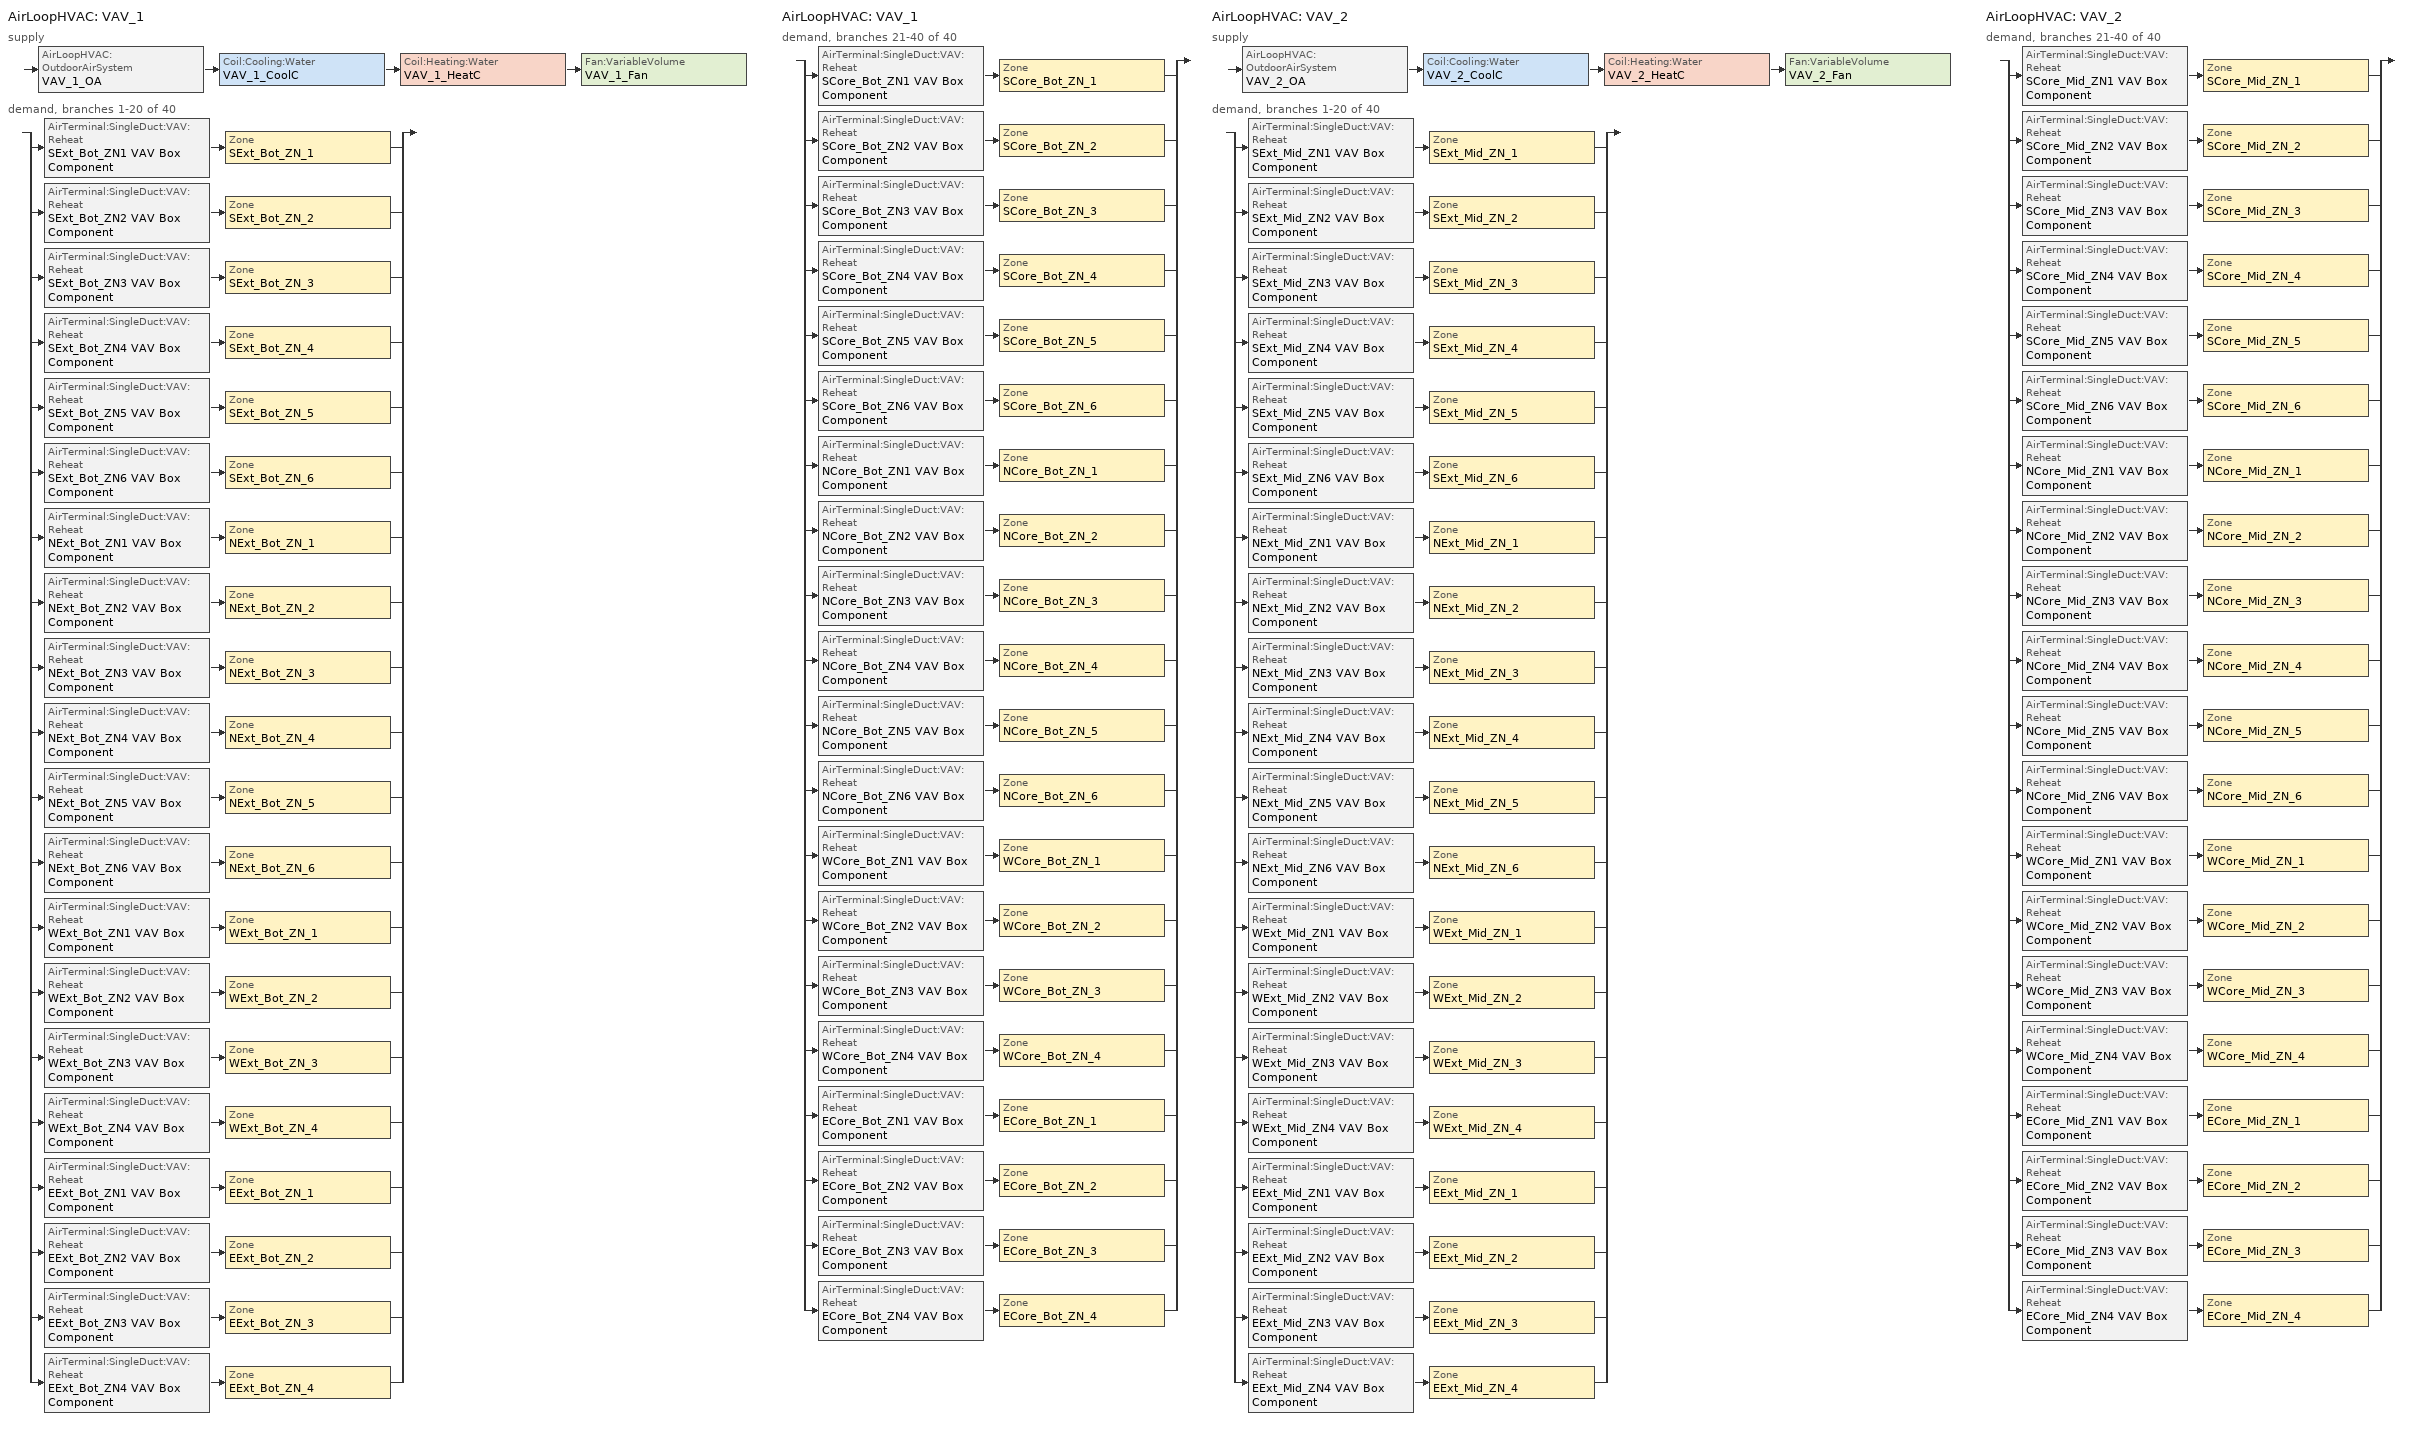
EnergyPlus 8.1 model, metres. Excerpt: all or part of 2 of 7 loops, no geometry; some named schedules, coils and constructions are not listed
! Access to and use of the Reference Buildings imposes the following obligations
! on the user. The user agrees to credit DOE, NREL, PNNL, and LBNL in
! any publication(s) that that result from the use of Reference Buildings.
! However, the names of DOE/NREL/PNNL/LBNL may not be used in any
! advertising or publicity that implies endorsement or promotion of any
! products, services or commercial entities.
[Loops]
AirLoopHVAC 'VAV_1'
 supply: AirLoopHVAC:OutdoorAirSystem 'VAV_1_OA' > Coil:Cooling:Water 'VAV_1_CoolC' > Coil:Heating:Water 'VAV_1_HeatC' > Fan:VariableVolume 'VAV_1_Fan'
 demand, branches 1-20 of 40: split
  | AirTerminal:SingleDuct:VAV:Reheat 'SExt_Bot_ZN1 VAV Box Component' > Zone 'SExt_Bot_ZN_1'
  | AirTerminal:SingleDuct:VAV:Reheat 'SExt_Bot_ZN2 VAV Box Component' > Zone 'SExt_Bot_ZN_2'
  | AirTerminal:SingleDuct:VAV:Reheat 'SExt_Bot_ZN3 VAV Box Component' > Zone 'SExt_Bot_ZN_3'
  | AirTerminal:SingleDuct:VAV:Reheat 'SExt_Bot_ZN4 VAV Box Component' > Zone 'SExt_Bot_ZN_4'
  | AirTerminal:SingleDuct:VAV:Reheat 'SExt_Bot_ZN5 VAV Box Component' > Zone 'SExt_Bot_ZN_5'
  | AirTerminal:SingleDuct:VAV:Reheat 'SExt_Bot_ZN6 VAV Box Component' > Zone 'SExt_Bot_ZN_6'
  | AirTerminal:SingleDuct:VAV:Reheat 'NExt_Bot_ZN1 VAV Box Component' > Zone 'NExt_Bot_ZN_1'
  | AirTerminal:SingleDuct:VAV:Reheat 'NExt_Bot_ZN2 VAV Box Component' > Zone 'NExt_Bot_ZN_2'
  | AirTerminal:SingleDuct:VAV:Reheat 'NExt_Bot_ZN3 VAV Box Component' > Zone 'NExt_Bot_ZN_3'
  | AirTerminal:SingleDuct:VAV:Reheat 'NExt_Bot_ZN4 VAV Box Component' > Zone 'NExt_Bot_ZN_4'
  | AirTerminal:SingleDuct:VAV:Reheat 'NExt_Bot_ZN5 VAV Box Component' > Zone 'NExt_Bot_ZN_5'
  | AirTerminal:SingleDuct:VAV:Reheat 'NExt_Bot_ZN6 VAV Box Component' > Zone 'NExt_Bot_ZN_6'
  | AirTerminal:SingleDuct:VAV:Reheat 'WExt_Bot_ZN1 VAV Box Component' > Zone 'WExt_Bot_ZN_1'
  | AirTerminal:SingleDuct:VAV:Reheat 'WExt_Bot_ZN2 VAV Box Component' > Zone 'WExt_Bot_ZN_2'
  | AirTerminal:SingleDuct:VAV:Reheat 'WExt_Bot_ZN3 VAV Box Component' > Zone 'WExt_Bot_ZN_3'
  | AirTerminal:SingleDuct:VAV:Reheat 'WExt_Bot_ZN4 VAV Box Component' > Zone 'WExt_Bot_ZN_4'
  | AirTerminal:SingleDuct:VAV:Reheat 'EExt_Bot_ZN1 VAV Box Component' > Zone 'EExt_Bot_ZN_1'
  | AirTerminal:SingleDuct:VAV:Reheat 'EExt_Bot_ZN2 VAV Box Component' > Zone 'EExt_Bot_ZN_2'
  | AirTerminal:SingleDuct:VAV:Reheat 'EExt_Bot_ZN3 VAV Box Component' > Zone 'EExt_Bot_ZN_3'
  | AirTerminal:SingleDuct:VAV:Reheat 'EExt_Bot_ZN4 VAV Box Component' > Zone 'EExt_Bot_ZN_4'
AirLoopHVAC 'VAV_1'
 demand, branches 21-40 of 40: split
  | AirTerminal:SingleDuct:VAV:Reheat 'SCore_Bot_ZN1 VAV Box Component' > Zone 'SCore_Bot_ZN_1'
  | AirTerminal:SingleDuct:VAV:Reheat 'SCore_Bot_ZN2 VAV Box Component' > Zone 'SCore_Bot_ZN_2'
  | AirTerminal:SingleDuct:VAV:Reheat 'SCore_Bot_ZN3 VAV Box Component' > Zone 'SCore_Bot_ZN_3'
  | AirTerminal:SingleDuct:VAV:Reheat 'SCore_Bot_ZN4 VAV Box Component' > Zone 'SCore_Bot_ZN_4'
  | AirTerminal:SingleDuct:VAV:Reheat 'SCore_Bot_ZN5 VAV Box Component' > Zone 'SCore_Bot_ZN_5'
  | AirTerminal:SingleDuct:VAV:Reheat 'SCore_Bot_ZN6 VAV Box Component' > Zone 'SCore_Bot_ZN_6'
  | AirTerminal:SingleDuct:VAV:Reheat 'NCore_Bot_ZN1 VAV Box Component' > Zone 'NCore_Bot_ZN_1'
  | AirTerminal:SingleDuct:VAV:Reheat 'NCore_Bot_ZN2 VAV Box Component' > Zone 'NCore_Bot_ZN_2'
  | AirTerminal:SingleDuct:VAV:Reheat 'NCore_Bot_ZN3 VAV Box Component' > Zone 'NCore_Bot_ZN_3'
  | AirTerminal:SingleDuct:VAV:Reheat 'NCore_Bot_ZN4 VAV Box Component' > Zone 'NCore_Bot_ZN_4'
  | AirTerminal:SingleDuct:VAV:Reheat 'NCore_Bot_ZN5 VAV Box Component' > Zone 'NCore_Bot_ZN_5'
  | AirTerminal:SingleDuct:VAV:Reheat 'NCore_Bot_ZN6 VAV Box Component' > Zone 'NCore_Bot_ZN_6'
  | AirTerminal:SingleDuct:VAV:Reheat 'WCore_Bot_ZN1 VAV Box Component' > Zone 'WCore_Bot_ZN_1'
  | AirTerminal:SingleDuct:VAV:Reheat 'WCore_Bot_ZN2 VAV Box Component' > Zone 'WCore_Bot_ZN_2'
  | AirTerminal:SingleDuct:VAV:Reheat 'WCore_Bot_ZN3 VAV Box Component' > Zone 'WCore_Bot_ZN_3'
  | AirTerminal:SingleDuct:VAV:Reheat 'WCore_Bot_ZN4 VAV Box Component' > Zone 'WCore_Bot_ZN_4'
  | AirTerminal:SingleDuct:VAV:Reheat 'ECore_Bot_ZN1 VAV Box Component' > Zone 'ECore_Bot_ZN_1'
  | AirTerminal:SingleDuct:VAV:Reheat 'ECore_Bot_ZN2 VAV Box Component' > Zone 'ECore_Bot_ZN_2'
  | AirTerminal:SingleDuct:VAV:Reheat 'ECore_Bot_ZN3 VAV Box Component' > Zone 'ECore_Bot_ZN_3'
  | AirTerminal:SingleDuct:VAV:Reheat 'ECore_Bot_ZN4 VAV Box Component' > Zone 'ECore_Bot_ZN_4'
AirLoopHVAC 'VAV_2'
 supply: AirLoopHVAC:OutdoorAirSystem 'VAV_2_OA' > Coil:Cooling:Water 'VAV_2_CoolC' > Coil:Heating:Water 'VAV_2_HeatC' > Fan:VariableVolume 'VAV_2_Fan'
 demand, branches 1-20 of 40: split
  | AirTerminal:SingleDuct:VAV:Reheat 'SExt_Mid_ZN1 VAV Box Component' > Zone 'SExt_Mid_ZN_1'
  | AirTerminal:SingleDuct:VAV:Reheat 'SExt_Mid_ZN2 VAV Box Component' > Zone 'SExt_Mid_ZN_2'
  | AirTerminal:SingleDuct:VAV:Reheat 'SExt_Mid_ZN3 VAV Box Component' > Zone 'SExt_Mid_ZN_3'
  | AirTerminal:SingleDuct:VAV:Reheat 'SExt_Mid_ZN4 VAV Box Component' > Zone 'SExt_Mid_ZN_4'
  | AirTerminal:SingleDuct:VAV:Reheat 'SExt_Mid_ZN5 VAV Box Component' > Zone 'SExt_Mid_ZN_5'
  | AirTerminal:SingleDuct:VAV:Reheat 'SExt_Mid_ZN6 VAV Box Component' > Zone 'SExt_Mid_ZN_6'
  | AirTerminal:SingleDuct:VAV:Reheat 'NExt_Mid_ZN1 VAV Box Component' > Zone 'NExt_Mid_ZN_1'
  | AirTerminal:SingleDuct:VAV:Reheat 'NExt_Mid_ZN2 VAV Box Component' > Zone 'NExt_Mid_ZN_2'
  | AirTerminal:SingleDuct:VAV:Reheat 'NExt_Mid_ZN3 VAV Box Component' > Zone 'NExt_Mid_ZN_3'
  | AirTerminal:SingleDuct:VAV:Reheat 'NExt_Mid_ZN4 VAV Box Component' > Zone 'NExt_Mid_ZN_4'
  | AirTerminal:SingleDuct:VAV:Reheat 'NExt_Mid_ZN5 VAV Box Component' > Zone 'NExt_Mid_ZN_5'
  | AirTerminal:SingleDuct:VAV:Reheat 'NExt_Mid_ZN6 VAV Box Component' > Zone 'NExt_Mid_ZN_6'
  | AirTerminal:SingleDuct:VAV:Reheat 'WExt_Mid_ZN1 VAV Box Component' > Zone 'WExt_Mid_ZN_1'
  | AirTerminal:SingleDuct:VAV:Reheat 'WExt_Mid_ZN2 VAV Box Component' > Zone 'WExt_Mid_ZN_2'
  | AirTerminal:SingleDuct:VAV:Reheat 'WExt_Mid_ZN3 VAV Box Component' > Zone 'WExt_Mid_ZN_3'
  | AirTerminal:SingleDuct:VAV:Reheat 'WExt_Mid_ZN4 VAV Box Component' > Zone 'WExt_Mid_ZN_4'
  | AirTerminal:SingleDuct:VAV:Reheat 'EExt_Mid_ZN1 VAV Box Component' > Zone 'EExt_Mid_ZN_1'
  | AirTerminal:SingleDuct:VAV:Reheat 'EExt_Mid_ZN2 VAV Box Component' > Zone 'EExt_Mid_ZN_2'
  | AirTerminal:SingleDuct:VAV:Reheat 'EExt_Mid_ZN3 VAV Box Component' > Zone 'EExt_Mid_ZN_3'
  | AirTerminal:SingleDuct:VAV:Reheat 'EExt_Mid_ZN4 VAV Box Component' > Zone 'EExt_Mid_ZN_4'
AirLoopHVAC 'VAV_2'
 demand, branches 21-40 of 40: split
  | AirTerminal:SingleDuct:VAV:Reheat 'SCore_Mid_ZN1 VAV Box Component' > Zone 'SCore_Mid_ZN_1'
  | AirTerminal:SingleDuct:VAV:Reheat 'SCore_Mid_ZN2 VAV Box Component' > Zone 'SCore_Mid_ZN_2'
  | AirTerminal:SingleDuct:VAV:Reheat 'SCore_Mid_ZN3 VAV Box Component' > Zone 'SCore_Mid_ZN_3'
  | AirTerminal:SingleDuct:VAV:Reheat 'SCore_Mid_ZN4 VAV Box Component' > Zone 'SCore_Mid_ZN_4'
  | AirTerminal:SingleDuct:VAV:Reheat 'SCore_Mid_ZN5 VAV Box Component' > Zone 'SCore_Mid_ZN_5'
  | AirTerminal:SingleDuct:VAV:Reheat 'SCore_Mid_ZN6 VAV Box Component' > Zone 'SCore_Mid_ZN_6'
  | AirTerminal:SingleDuct:VAV:Reheat 'NCore_Mid_ZN1 VAV Box Component' > Zone 'NCore_Mid_ZN_1'
  | AirTerminal:SingleDuct:VAV:Reheat 'NCore_Mid_ZN2 VAV Box Component' > Zone 'NCore_Mid_ZN_2'
  | AirTerminal:SingleDuct:VAV:Reheat 'NCore_Mid_ZN3 VAV Box Component' > Zone 'NCore_Mid_ZN_3'
  | AirTerminal:SingleDuct:VAV:Reheat 'NCore_Mid_ZN4 VAV Box Component' > Zone 'NCore_Mid_ZN_4'
  | AirTerminal:SingleDuct:VAV:Reheat 'NCore_Mid_ZN5 VAV Box Component' > Zone 'NCore_Mid_ZN_5'
  | AirTerminal:SingleDuct:VAV:Reheat 'NCore_Mid_ZN6 VAV Box Component' > Zone 'NCore_Mid_ZN_6'
  | AirTerminal:SingleDuct:VAV:Reheat 'WCore_Mid_ZN1 VAV Box Component' > Zone 'WCore_Mid_ZN_1'
  | AirTerminal:SingleDuct:VAV:Reheat 'WCore_Mid_ZN2 VAV Box Component' > Zone 'WCore_Mid_ZN_2'
  | AirTerminal:SingleDuct:VAV:Reheat 'WCore_Mid_ZN3 VAV Box Component' > Zone 'WCore_Mid_ZN_3'
  | AirTerminal:SingleDuct:VAV:Reheat 'WCore_Mid_ZN4 VAV Box Component' > Zone 'WCore_Mid_ZN_4'
  | AirTerminal:SingleDuct:VAV:Reheat 'ECore_Mid_ZN1 VAV Box Component' > Zone 'ECore_Mid_ZN_1'
  | AirTerminal:SingleDuct:VAV:Reheat 'ECore_Mid_ZN2 VAV Box Component' > Zone 'ECore_Mid_ZN_2'
  | AirTerminal:SingleDuct:VAV:Reheat 'ECore_Mid_ZN3 VAV Box Component' > Zone 'ECore_Mid_ZN_3'
  | AirTerminal:SingleDuct:VAV:Reheat 'ECore_Mid_ZN4 VAV Box Component' > Zone 'ECore_Mid_ZN_4'
[Building]
LargeOffice: North Axis {deg}=0; Terrain=City; Loads Convergence Tolerance Value=0.04; Temperature Convergence Tolerance Value {deltaC}=0.2; Solar Distribution=FullInteriorAndExterior; Maximum Number of Warmup Days=25; Minimum Number of Warmup Days=6
[Site:WaterMainsTemperature]
Calculation Method=Correlation; Annual Average Outdoor Air Temperature {C}=13.09; Maximum Difference In Monthly Average Outdoor Air Temperatures {deltaC}=8.02
[Zone] Floor Area {m2}=autocalculate
Name | Type | Multiplier | Part of Total Floor Area
SExt_Mid_ZN_1; SExt_Mid_ZN_2; SExt_Mid_ZN_5; SExt_Mid_ZN_6; SExt_Mid_ZN_4; SExt_Mid_ZN_3; EExt_Mid_ZN_1; EExt_Mid_ZN_3; EExt_Mid_ZN_4; EExt_Mid_ZN_2; WExt_Mid_ZN_1; WExt_Mid_ZN_4; WExt_Mid_ZN_3; WExt_Mid_ZN_2; NExt_Mid_ZN_4; NExt_Mid_ZN_2; NExt_Mid_ZN_3; NExt_Mid_ZN_5; NExt_Mid_ZN_6; NExt_Mid_ZN_1 | 1 | 10 | Yes
SCore_Mid_ZN_1; SCore_Mid_ZN_4; SCore_Mid_ZN_2; SCore_Mid_ZN_5; SCore_Mid_ZN_3; SCore_Mid_ZN_6; ECore_Mid_ZN_2; ECore_Mid_ZN_3; ECore_Mid_ZN_1; ECore_Mid_ZN_4; WCore_Mid_ZN_3; WCore_Mid_ZN_1; WCore_Mid_ZN_2; WCore_Mid_ZN_4; NCore_Mid_ZN_4; NCore_Mid_ZN_3; NCore_Mid_ZN_6; NCore_Mid_ZN_2; NCore_Mid_ZN_1; NCore_Mid_ZN_5 |  | 10 | Yes
WExt_Bot_ZN_1; EExt_Bot_ZN_2; EExt_Bot_ZN_4; EExt_Bot_ZN_3; EExt_Bot_ZN_1; SExt_Bot_ZN_6; SExt_Bot_ZN_4; SExt_Bot_ZN_3; NExt_Bot_ZN_5; NExt_Bot_ZN_6; NExt_Bot_ZN_1; NExt_Bot_ZN_4; SExt_Bot_ZN_1; NExt_Bot_ZN_2; NExt_Bot_ZN_3; SExt_Bot_ZN_5; WExt_Bot_ZN_3; SExt_Bot_ZN_2; WExt_Bot_ZN_4; WExt_Bot_ZN_2; SExt_Top_ZN_4; SExt_Top_ZN_1; NExt_Top_ZN_2; WExt_Top_ZN_2; SExt_Top_ZN_6; SExt_Top_ZN_5; EExt_Top_ZN_1; NExt_Top_ZN_3; WExt_Top_ZN_3; WExt_Top_ZN_4; SExt_Top_ZN_2; NExt_Top_ZN_4; EExt_Top_ZN_2; NExt_Top_ZN_5; SExt_Top_ZN_3; EExt_Top_ZN_4; NExt_Top_ZN_1; EExt_Top_ZN_3; NExt_Top_ZN_6; WExt_Top_ZN_1 | 1 | 1 | Yes
WCore_Bot_ZN_3; WCore_Bot_ZN_1; ECore_Bot_ZN_1; ECore_Bot_ZN_4; SCore_Bot_ZN_4; SCore_Bot_ZN_2; SCore_Bot_ZN_5; SCore_Bot_ZN_3; SCore_Bot_ZN_6; NCore_Bot_ZN_4; NCore_Bot_ZN_3; NCore_Bot_ZN_6; NCore_Bot_ZN_2; NCore_Bot_ZN_1; NCore_Bot_ZN_5; ECore_Bot_ZN_3; ECore_Bot_ZN_2; WCore_Bot_ZN_2; WCore_Bot_ZN_4; SCore_Bot_ZN_1; SCore_Top_ZN_5; SCore_Top_ZN_2; SCore_Top_ZN_4; NCore_Top_ZN_3; SCore_Top_ZN_1; WCore_Top_ZN_4; WCore_Top_ZN_2; WCore_Top_ZN_1; NCore_Top_ZN_4; ECore_Top_ZN_3; WCore_Top_ZN_3; ECore_Top_ZN_2; ECore_Top_ZN_4; ECore_Top_ZN_1; NCore_Top_ZN_1; NCore_Top_ZN_5; NCore_Top_ZN_2; NCore_Top_ZN_6; SCore_Top_ZN_3; SCore_Top_ZN_6; SBasement; NBasement; WBasement; EBasement |  | 1 | Yes
SMid_Plenum; NMid_Plenum; EMid_Plenum; WMid_Plenum |  | 10 | No
SBot_Plenum; EBot_Plenum; NBot_Plenum; WBot_Plenum; STop_Plenum; ETop_Plenum; NTop_Plenum; WTop_Plenum |  | 1 | No
[ZoneList]
VAV_1: NExt_Bot_ZN_1, NExt_Bot_ZN_2, NExt_Bot_ZN_5, NExt_Bot_ZN_6, NExt_Bot_ZN_4, NExt_Bot_ZN_3, NCore_Bot_ZN_1, NCore_Bot_ZN_4, NCore_Bot_ZN_2, NCore_Bot_ZN_5, NCore_Bot_ZN_3, NCore_Bot_ZN_6, SExt_Bot_ZN_1, SExt_Bot_ZN_2, SExt_Bot_ZN_5, SExt_Bot_ZN_6, SExt_Bot_ZN_4, SExt_Bot_ZN_3, SCore_Bot_ZN_1, SCore_Bot_ZN_4, SCore_Bot_ZN_2, SCore_Bot_ZN_5, SCore_Bot_ZN_3, SCore_Bot_ZN_6, WExt_Bot_ZN_1, WExt_Bot_ZN_2, WExt_Bot_ZN_3, WExt_Bot_ZN_4, WCore_Bot_ZN_1, WCore_Bot_ZN_4, WCore_Bot_ZN_2, WCore_Bot_ZN_3, EExt_Bot_ZN_1, EExt_Bot_ZN_2, EExt_Bot_ZN_3, EExt_Bot_ZN_4, ECore_Bot_ZN_1, ECore_Bot_ZN_4, ECore_Bot_ZN_2, ECore_Bot_ZN_3
VAV_2: SExt_Mid_ZN_1, SExt_Mid_ZN_2, SExt_Mid_ZN_5, SExt_Mid_ZN_6, SExt_Mid_ZN_4, SExt_Mid_ZN_3, SCore_Mid_ZN_1, SCore_Mid_ZN_4, SCore_Mid_ZN_2, SCore_Mid_ZN_5, SCore_Mid_ZN_3, SCore_Mid_ZN_6, NExt_Mid_ZN_1, NExt_Mid_ZN_2, NExt_Mid_ZN_5, NExt_Mid_ZN_6, NExt_Mid_ZN_4, NExt_Mid_ZN_3, NCore_Mid_ZN_1, NCore_Mid_ZN_4, NCore_Mid_ZN_2, NCore_Mid_ZN_5, NCore_Mid_ZN_3, NCore_Mid_ZN_6, WExt_Mid_ZN_1, WExt_Mid_ZN_2, WExt_Mid_ZN_3, WExt_Mid_ZN_4, WCore_Mid_ZN_1, WCore_Mid_ZN_4, WCore_Mid_ZN_2, WCore_Mid_ZN_3, EExt_Mid_ZN_1, EExt_Mid_ZN_2, EExt_Mid_ZN_3, EExt_Mid_ZN_4, ECore_Mid_ZN_1, ECore_Mid_ZN_4, ECore_Mid_ZN_2, ECore_Mid_ZN_3
[SurfaceProperty:OtherSideCoefficients] Combined Convective/Radiative Film Coefficient {W/m2-K}=0; Constant Temperature {C}=1; Constant Temperature Coefficient=1; External Dry-Bulb Temperature Coefficient=0; Ground Temperature Coefficient=0; Wind Speed Coefficient=0; Zone Air Temperature Coefficient=0; Sinusoidal Variation of Constant Temperature Coefficient=No; Period of Sinusoidal Variation {hr}=24
Name | Constant Temperature Schedule
surfPropOthSdCoefBasementAvgWall | scheduleOSCBasementWallSurfaceTemp
surfPropOthSdCoefBasementAvgFloor | scheduleOSCBasementFloorTemp
surfPropOthSdCoefBasementUpperWall | scheduleOSCBasementUpperWallTemp
surfPropOthSdCoefBasementLowerWall | scheduleOSCBasementLowerWallTemp
[SurfaceProperty:SolarIncidentInside]
Name | Surface | Construction | Inside Surface Incident Sun Solar Radiation Schedule
SExt_Mid_ZN1_floor_SolarIncident | SExt_Mid_ZN1_floor | int_slab_floor | SExt_floor_SolRadSched
SExt_Mid_ZN1_IntWallN_SolarIncident | SExt_Mid_ZN1_IntWallN | int_wall | SExt_IntWallN_SolRadSched
SExt_Mid_ZN1_IntWallW_SolarIncident | SExt_Mid_ZN1_IntWallW | int_wall | SExt_IntWallW_SolRadSched
SExt_Mid_ZN1_Wall_SolarIncident | SExt_Mid_ZN1_Wall | T24NRWallMetalFrame | SExt_Wall_SolRadSched
SExt_Mid_ZN1_IntWallE_SolarIncident | SExt_Mid_ZN1_IntWallE | int_wall | SExt_IntWallE_SolRadSched
SExt_Mid_ZN1_Ceiling_SolarIncident | SExt_Mid_ZN1_Ceiling | DropCeiling | SExt_Ceiling_SolRadSched
SExt_Mid_ZN2_Ceiling_SolarIncident | SExt_Mid_ZN2_Ceiling | DropCeiling | SExt_Ceiling_SolRadSched
SExt_Mid_ZN2_IntWallE_SolarIncident | SExt_Mid_ZN2_IntWallE | int_wall | SExt_IntWallE_SolRadSched
SExt_Mid_ZN2_IntWallW_SolarIncident | SExt_Mid_ZN2_IntWallW | int_wall | SExt_IntWallW_SolRadSched
SExt_Mid_ZN2_IntWallN_SolarIncident | SExt_Mid_ZN2_IntWallN | int_wall | SExt_IntWallN_SolRadSched
SExt_Mid_ZN2_floor_SolarIncident | SExt_Mid_ZN2_floor | int_slab_floor | SExt_floor_SolRadSched
SExt_Mid_ZN2_Wall_SolarIncident | SExt_Mid_ZN2_Wall | T24NRWallMetalFrame | SExt_Wall_SolRadSched
SExt_Mid_ZN5_Ceiling_SolarIncident | SExt_Mid_ZN5_Ceiling | DropCeiling | SExt_Ceiling_SolRadSched
SExt_Mid_ZN5_IntWallE_SolarIncident | SExt_Mid_ZN5_IntWallE | int_wall | SExt_IntWallE_SolRadSched
SExt_Mid_ZN5_IntWallW_SolarIncident | SExt_Mid_ZN5_IntWallW | int_wall | SExt_IntWallW_SolRadSched
SExt_Mid_ZN5_IntWallN_SolarIncident | SExt_Mid_ZN5_IntWallN | int_wall | SExt_IntWallN_SolRadSched
SExt_Mid_ZN5_floor_SolarIncident | SExt_Mid_ZN5_floor | int_slab_floor | SExt_floor_SolRadSched
SExt_Mid_ZN5_Wall_SolarIncident | SExt_Mid_ZN5_Wall | T24NRWallMetalFrame | SExt_Wall_SolRadSched
SExt_Mid_ZN6_Ceiling_SolarIncident | SExt_Mid_ZN6_Ceiling | DropCeiling | SExt_Ceiling_SolRadSched
SExt_Mid_ZN6_IntWallE_SolarIncident | SExt_Mid_ZN6_IntWallE | int_wall | SExt_IntWallE_SolRadSched
SExt_Mid_ZN6_IntWallW_SolarIncident | SExt_Mid_ZN6_IntWallW | int_wall | SExt_IntWallW_SolRadSched
SExt_Mid_ZN6_IntWallN_SolarIncident | SExt_Mid_ZN6_IntWallN | int_wall | SExt_IntWallN_SolRadSched
SExt_Mid_ZN6_floor_SolarIncident | SExt_Mid_ZN6_floor | int_slab_floor | SExt_floor_SolRadSched
SExt_Mid_ZN6_Wall_SolarIncident | SExt_Mid_ZN6_Wall | T24NRWallMetalFrame | SExt_Wall_SolRadSched
SExt_Mid_ZN4_Ceiling_SolarIncident | SExt_Mid_ZN4_Ceiling | DropCeiling | SExt_Ceiling_SolRadSched
SExt_Mid_ZN4_IntWallE_SolarIncident | SExt_Mid_ZN4_IntWallE | int_wall | SExt_IntWallE_SolRadSched
SExt_Mid_ZN4_IntWallW_SolarIncident | SExt_Mid_ZN4_IntWallW | int_wall | SExt_IntWallW_SolRadSched
SExt_Mid_ZN4_IntWallN_SolarIncident | SExt_Mid_ZN4_IntWallN | int_wall | SExt_IntWallN_SolRadSched
SExt_Mid_ZN4_floor_SolarIncident | SExt_Mid_ZN4_floor | int_slab_floor | SExt_floor_SolRadSched
SExt_Mid_ZN4_Wall_SolarIncident | SExt_Mid_ZN4_Wall | T24NRWallMetalFrame | SExt_Wall_SolRadSched
SExt_Mid_ZN3_Ceiling_SolarIncident | SExt_Mid_ZN3_Ceiling | DropCeiling | SExt_Ceiling_SolRadSched
SExt_Mid_ZN3_IntWallE_SolarIncident | SExt_Mid_ZN3_IntWallE | int_wall | SExt_IntWallE_SolRadSched
SExt_Mid_ZN3_IntWallW_SolarIncident | SExt_Mid_ZN3_IntWallW | int_wall | SExt_IntWallW_SolRadSched
SExt_Mid_ZN3_IntWallN_SolarIncident | SExt_Mid_ZN3_IntWallN | int_wall | SExt_IntWallN_SolRadSched
SExt_Mid_ZN3_floor_SolarIncident | SExt_Mid_ZN3_floor | int_slab_floor | SExt_floor_SolRadSched
SExt_Mid_ZN3_Wall_SolarIncident | SExt_Mid_ZN3_Wall | T24NRWallMetalFrame | SExt_Wall_SolRadSched
SCore_Mid_ZN1_Floor_SolarIncident | SCore_Mid_ZN1_Floor | int_slab_floor | SCore_Floor_SolRadSched
SCore_Mid_ZN1_IntWallE_SolarIncident | SCore_Mid_ZN1_IntWallE | int_wall | SCore_IntWallE_SolRadSched
SCore_Mid_ZN1_Ceiling_SolarIncident | SCore_Mid_ZN1_Ceiling | DropCeiling | SCore_Ceiling_SolRadSched
SCore_Mid_ZN1_IntWallW_SolarIncident | SCore_Mid_ZN1_IntWallW | int_wall | SCore_IntWallW_SolRadSched
SCore_Mid_ZN1_IntWallS_SolarIncident | SCore_Mid_ZN1_IntWallS | int_wall | SCore_IntWallS_SolRadSched
SCore_Mid_ZN1_IntWallN_SolarIncident | SCore_Mid_ZN1_IntWallN | int_wall | SCore_IntWallN_SolRadSched
SCore_Mid_ZN4_Floor_SolarIncident | SCore_Mid_ZN4_Floor | int_slab_floor | SCore_Floor_SolRadSched
SCore_Mid_ZN4_Ceiling_SolarIncident | SCore_Mid_ZN4_Ceiling | DropCeiling | SCore_Ceiling_SolRadSched
SCore_Mid_ZN4_IntWallS_SolarIncident | SCore_Mid_ZN4_IntWallS | int_wall | SCore_IntWallS_SolRadSched
SCore_Mid_ZN4_IntWallW_SolarIncident | SCore_Mid_ZN4_IntWallW | int_wall | SCore_IntWallW_SolRadSched
SCore_Mid_ZN4_IntWallN_SolarIncident | SCore_Mid_ZN4_IntWallN | int_wall | SCore_IntWallN_SolRadSched
SCore_Mid_ZN4_IntWallE_SolarIncident | SCore_Mid_ZN4_IntWallE | int_wall | SCore_IntWallE_SolRadSched
SCore_Mid_ZN2_Floor_SolarIncident | SCore_Mid_ZN2_Floor | int_slab_floor | SCore_Floor_SolRadSched
SCore_Mid_ZN2_Ceiling_SolarIncident | SCore_Mid_ZN2_Ceiling | DropCeiling | SCore_Ceiling_SolRadSched
SCore_Mid_ZN2_IntWallS_SolarIncident | SCore_Mid_ZN2_IntWallS | int_wall | SCore_IntWallS_SolRadSched
SCore_Mid_ZN2_IntWallW_SolarIncident | SCore_Mid_ZN2_IntWallW | int_wall | SCore_IntWallW_SolRadSched
SCore_Mid_ZN2_IntWallN_SolarIncident | SCore_Mid_ZN2_IntWallN | int_wall | SCore_IntWallN_SolRadSched
SCore_Mid_ZN2_IntWallE_SolarIncident | SCore_Mid_ZN2_IntWallE | int_wall | SCore_IntWallE_SolRadSched
SCore_Mid_ZN5_Floor_SolarIncident | SCore_Mid_ZN5_Floor | int_slab_floor | SCore_Floor_SolRadSched
SCore_Mid_ZN5_Ceiling_SolarIncident | SCore_Mid_ZN5_Ceiling | DropCeiling | SCore_Ceiling_SolRadSched
SCore_Mid_ZN5_IntWallS_SolarIncident | SCore_Mid_ZN5_IntWallS | int_wall | SCore_IntWallS_SolRadSched
SCore_Mid_ZN5_IntWallW_SolarIncident | SCore_Mid_ZN5_IntWallW | int_wall | SCore_IntWallW_SolRadSched
SCore_Mid_ZN5_IntWallN_SolarIncident | SCore_Mid_ZN5_IntWallN | int_wall | SCore_IntWallN_SolRadSched
SCore_Mid_ZN5_IntWallE_SolarIncident | SCore_Mid_ZN5_IntWallE | int_wall | SCore_IntWallE_SolRadSched
SCore_Mid_ZN3_Floor_SolarIncident | SCore_Mid_ZN3_Floor | int_slab_floor | SCore_Floor_SolRadSched
SCore_Mid_ZN3_Ceiling_SolarIncident | SCore_Mid_ZN3_Ceiling | DropCeiling | SCore_Ceiling_SolRadSched
[DesignSpecification:OutdoorAir] Outdoor Air Method=Sum; Outdoor Air Flow per Person {m3/s-person}=1e-08; Outdoor Air Flow per Zone Floor Area {m3/s-m2}=0.000762
CM DSOA VAV_1; CM DSOA VAV_2
[DesignSpecification:ZoneAirDistribution] Zone Air Distribution Effectiveness in Cooling Mode=1; Zone Air Distribution Effectiveness in Heating Mode=1
CM DSZAD VAV_1; CM DSZAD VAV_2
[Sizing:Zone]
aboveground: Zone Cooling Design Supply Air Temperature Input Method=SupplyAirTemperature; Zone Cooling Design Supply Air Temperature {C}=12.8; Zone Heating Design Supply Air Temperature Input Method=SupplyAirTemperature; Zone Heating Design Supply Air Temperature {C}=40; Zone Cooling Design Supply Air Humidity Ratio {kgWater/kgDryAir}=0.0085; Zone Heating Design Supply Air Humidity Ratio {kgWater/kgDryAir}=0.008; Design Specification Outdoor Air Object=SZ DSOA Zone
[Sizing:System] Type of Load to Size On=Sensible; Design Outdoor Air Flow Rate {m3/s}=autosize; Minimum System Air Flow Ratio=0.3; Preheat Design Temperature {C}=7; Preheat Design Humidity Ratio {kgWater/kgDryAir}=0.008; Precool Design Temperature {C}=12.8; Precool Design Humidity Ratio {kgWater/kgDryAir}=0.008; Central Cooling Design Supply Air Temperature {C}=12.8; Central Heating Design Supply Air Temperature {C}=12.8; Sizing Option=Coincident; 100% Outdoor Air in Cooling=No; 100% Outdoor Air in Heating=No; Central Cooling Design Supply Air Humidity Ratio {kgWater/kgDryAir}=0.0085; Central Heating Design Supply Air Humidity Ratio {kgWater/kgDryAir}=0.008; Cooling Design Air Flow Rate {m3/s}=0; Heating Design Air Flow Rate {m3/s}=0
VAV_1; VAV_2
[ZoneControl:Thermostat] Control Type Schedule=Dual Zone Control Type Sched
Name | Zone or ZoneList | Control 1
Basement_Thermostat | basement | Basement DualSPSched
AboveGround_Thermostat | aboveground | AboveGround_DualSPSched
[AirTerminal:SingleDuct:VAV:Reheat] Availability Schedule=ALWAYS_ON; Maximum Air Flow Rate {m3/s}=AUTOSIZE; Zone Minimum Air Flow Input Method=Constant; Maximum Hot Water or Steam Flow Rate {m3/s}=AUTOSIZE; Minimum Hot Water or Steam Flow Rate {m3/s}=0; Convergence Tolerance=0.001; Damper Heating Action=REVERSE
Name | Constant Minimum Air Flow Fraction | Reheat Coil
SExt_Mid_ZN1 VAV Box Component | 0.207222 | SExt_Mid_ZN1 VAV Box Reheat Coil
SExt_Mid_ZN2 VAV Box Component | 0.207222 | SExt_Mid_ZN2 VAV Box Reheat Coil
SExt_Mid_ZN3 VAV Box Component | 0.207222 | SExt_Mid_ZN3 VAV Box Reheat Coil
SExt_Mid_ZN4 VAV Box Component | 0.207222 | SExt_Mid_ZN4 VAV Box Reheat Coil
SExt_Mid_ZN5 VAV Box Component | 0.207222 | SExt_Mid_ZN5 VAV Box Reheat Coil
SExt_Mid_ZN6 VAV Box Component | 0.207222 | SExt_Mid_ZN6 VAV Box Reheat Coil
NExt_Mid_ZN1 VAV Box Component | 0.295265 | NExt_Mid_ZN1 VAV Box Reheat Coil
NExt_Mid_ZN2 VAV Box Component | 0.295265 | NExt_Mid_ZN2 VAV Box Reheat Coil
NExt_Mid_ZN3 VAV Box Component | 0.295265 | NExt_Mid_ZN3 VAV Box Reheat Coil
NExt_Mid_ZN4 VAV Box Component | 0.295265 | NExt_Mid_ZN4 VAV Box Reheat Coil
NExt_Mid_ZN5 VAV Box Component | 0.295265 | NExt_Mid_ZN5 VAV Box Reheat Coil
NExt_Mid_ZN6 VAV Box Component | 0.295265 | NExt_Mid_ZN6 VAV Box Reheat Coil
WExt_Mid_ZN1 VAV Box Component | 0.2 | WExt_Mid_ZN1 VAV Box Reheat Coil
WExt_Mid_ZN2 VAV Box Component | 0.2 | WExt_Mid_ZN2 VAV Box Reheat Coil
WExt_Mid_ZN3 VAV Box Component | 0.2 | WExt_Mid_ZN3 VAV Box Reheat Coil
WExt_Mid_ZN4 VAV Box Component | 0.2 | WExt_Mid_ZN4 VAV Box Reheat Coil
EExt_Mid_ZN1 VAV Box Component | 0.2 | EExt_Mid_ZN1 VAV Box Reheat Coil
EExt_Mid_ZN2 VAV Box Component | 0.2 | EExt_Mid_ZN2 VAV Box Reheat Coil
EExt_Mid_ZN3 VAV Box Component | 0.2 | EExt_Mid_ZN3 VAV Box Reheat Coil
EExt_Mid_ZN4 VAV Box Component | 0.2 | EExt_Mid_ZN4 VAV Box Reheat Coil
SExt_Bot_ZN1 VAV Box Component | 0.211135 | SExt_Bot_ZN1 VAV Box Reheat Coil
SExt_Bot_ZN2 VAV Box Component | 0.211135 | SExt_Bot_ZN2 VAV Box Reheat Coil
SExt_Bot_ZN3 VAV Box Component | 0.211135 | SExt_Bot_ZN3 VAV Box Reheat Coil
SExt_Bot_ZN4 VAV Box Component | 0.211135 | SExt_Bot_ZN4 VAV Box Reheat Coil
SExt_Bot_ZN5 VAV Box Component | 0.211135 | SExt_Bot_ZN5 VAV Box Reheat Coil
SExt_Bot_ZN6 VAV Box Component | 0.211135 | SExt_Bot_ZN6 VAV Box Reheat Coil
NExt_Bot_ZN1 VAV Box Component | 0.296237 | NExt_Bot_ZN1 VAV Box Reheat Coil
NExt_Bot_ZN2 VAV Box Component | 0.296237 | NExt_Bot_ZN2 VAV Box Reheat Coil
NExt_Bot_ZN3 VAV Box Component | 0.296237 | NExt_Bot_ZN3 VAV Box Reheat Coil
NExt_Bot_ZN4 VAV Box Component | 0.296237 | NExt_Bot_ZN4 VAV Box Reheat Coil
NExt_Bot_ZN5 VAV Box Component | 0.296237 | NExt_Bot_ZN5 VAV Box Reheat Coil
NExt_Bot_ZN6 VAV Box Component | 0.296237 | NExt_Bot_ZN6 VAV Box Reheat Coil
WExt_Bot_ZN1 VAV Box Component | 0.2 | WExt_Bot_ZN1 VAV Box Reheat Coil
WExt_Bot_ZN2 VAV Box Component | 0.2 | WExt_Bot_ZN2 VAV Box Reheat Coil
WExt_Bot_ZN3 VAV Box Component | 0.2 | WExt_Bot_ZN3 VAV Box Reheat Coil
WExt_Bot_ZN4 VAV Box Component | 0.2 | WExt_Bot_ZN4 VAV Box Reheat Coil
EExt_Bot_ZN1 VAV Box Component | 0.2 | EExt_Bot_ZN1 VAV Box Reheat Coil
EExt_Bot_ZN2 VAV Box Component | 0.2 | EExt_Bot_ZN2 VAV Box Reheat Coil
EExt_Bot_ZN3 VAV Box Component | 0.2 | EExt_Bot_ZN3 VAV Box Reheat Coil
EExt_Bot_ZN4 VAV Box Component | 0.2 | EExt_Bot_ZN4 VAV Box Reheat Coil
SCore_Mid_ZN1 VAV Box Component | 0.2 | SCore_Mid_ZN1 VAV Box Reheat Coil
SCore_Mid_ZN2 VAV Box Component | 0.2 | SCore_Mid_ZN2 VAV Box Reheat Coil
SCore_Mid_ZN3 VAV Box Component | 0.2 | SCore_Mid_ZN3 VAV Box Reheat Coil
SCore_Mid_ZN4 VAV Box Component | 0.2 | SCore_Mid_ZN4 VAV Box Reheat Coil
SCore_Mid_ZN5 VAV Box Component | 0.2 | SCore_Mid_ZN5 VAV Box Reheat Coil
SCore_Mid_ZN6 VAV Box Component | 0.2 | SCore_Mid_ZN6 VAV Box Reheat Coil
NCore_Mid_ZN1 VAV Box Component | 0.2 | NCore_Mid_ZN1 VAV Box Reheat Coil
NCore_Mid_ZN2 VAV Box Component | 0.2 | NCore_Mid_ZN2 VAV Box Reheat Coil
NCore_Mid_ZN3 VAV Box Component | 0.2 | NCore_Mid_ZN3 VAV Box Reheat Coil
NCore_Mid_ZN4 VAV Box Component | 0.2 | NCore_Mid_ZN4 VAV Box Reheat Coil
NCore_Mid_ZN5 VAV Box Component | 0.2 | NCore_Mid_ZN5 VAV Box Reheat Coil
NCore_Mid_ZN6 VAV Box Component | 0.2 | NCore_Mid_ZN6 VAV Box Reheat Coil
WCore_Mid_ZN1 VAV Box Component | 0.2 | WCore_Mid_ZN1 VAV Box Reheat Coil
WCore_Mid_ZN2 VAV Box Component | 0.2 | WCore_Mid_ZN2 VAV Box Reheat Coil
WCore_Mid_ZN3 VAV Box Component | 0.2 | WCore_Mid_ZN3 VAV Box Reheat Coil
WCore_Mid_ZN4 VAV Box Component | 0.2 | WCore_Mid_ZN4 VAV Box Reheat Coil
ECore_Mid_ZN1 VAV Box Component | 0.2 | ECore_Mid_ZN1 VAV Box Reheat Coil
ECore_Mid_ZN2 VAV Box Component | 0.2 | ECore_Mid_ZN2 VAV Box Reheat Coil
ECore_Mid_ZN3 VAV Box Component | 0.2 | ECore_Mid_ZN3 VAV Box Reheat Coil
ECore_Mid_ZN4 VAV Box Component | 0.2 | ECore_Mid_ZN4 VAV Box Reheat Coil
SCore_Bot_ZN1 VAV Box Component | 0.2 | SCore_Bot_ZN1 VAV Box Reheat Coil
SCore_Bot_ZN2 VAV Box Component | 0.2 | SCore_Bot_ZN2 VAV Box Reheat Coil
SCore_Bot_ZN3 VAV Box Component | 0.2 | SCore_Bot_ZN3 VAV Box Reheat Coil
SCore_Bot_ZN4 VAV Box Component | 0.2 | SCore_Bot_ZN4 VAV Box Reheat Coil
SCore_Bot_ZN5 VAV Box Component | 0.2 | SCore_Bot_ZN5 VAV Box Reheat Coil
SCore_Bot_ZN6 VAV Box Component | 0.2 | SCore_Bot_ZN6 VAV Box Reheat Coil
NCore_Bot_ZN1 VAV Box Component | 0.2 | NCore_Bot_ZN1 VAV Box Reheat Coil
NCore_Bot_ZN2 VAV Box Component | 0.2 | NCore_Bot_ZN2 VAV Box Reheat Coil
NCore_Bot_ZN3 VAV Box Component | 0.2 | NCore_Bot_ZN3 VAV Box Reheat Coil
NCore_Bot_ZN4 VAV Box Component | 0.2 | NCore_Bot_ZN4 VAV Box Reheat Coil
NCore_Bot_ZN5 VAV Box Component | 0.2 | NCore_Bot_ZN5 VAV Box Reheat Coil
NCore_Bot_ZN6 VAV Box Component | 0.2 | NCore_Bot_ZN6 VAV Box Reheat Coil
WCore_Bot_ZN1 VAV Box Component | 0.2 | WCore_Bot_ZN1 VAV Box Reheat Coil
WCore_Bot_ZN2 VAV Box Component | 0.2 | WCore_Bot_ZN2 VAV Box Reheat Coil
WCore_Bot_ZN3 VAV Box Component | 0.2 | WCore_Bot_ZN3 VAV Box Reheat Coil
WCore_Bot_ZN4 VAV Box Component | 0.2 | WCore_Bot_ZN4 VAV Box Reheat Coil
ECore_Bot_ZN1 VAV Box Component | 0.2 | ECore_Bot_ZN1 VAV Box Reheat Coil
ECore_Bot_ZN2 VAV Box Component | 0.2 | ECore_Bot_ZN2 VAV Box Reheat Coil
ECore_Bot_ZN3 VAV Box Component | 0.2 | ECore_Bot_ZN3 VAV Box Reheat Coil
ECore_Bot_ZN4 VAV Box Component | 0.2 | ECore_Bot_ZN4 VAV Box Reheat Coil
[Zone equipment]
SExt_Mid_ZN_1: SExt_Mid_ZN1 VAV Box Component
SExt_Mid_ZN_2: SExt_Mid_ZN2 VAV Box Component
SExt_Mid_ZN_3: SExt_Mid_ZN3 VAV Box Component
SExt_Mid_ZN_4: SExt_Mid_ZN4 VAV Box Component
SExt_Mid_ZN_5: SExt_Mid_ZN5 VAV Box Component
SExt_Mid_ZN_6: SExt_Mid_ZN6 VAV Box Component
NExt_Mid_ZN_1: NExt_Mid_ZN1 VAV Box Component
NExt_Mid_ZN_2: NExt_Mid_ZN2 VAV Box Component
NExt_Mid_ZN_3: NExt_Mid_ZN3 VAV Box Component
NExt_Mid_ZN_4: NExt_Mid_ZN4 VAV Box Component
NExt_Mid_ZN_5: NExt_Mid_ZN5 VAV Box Component
NExt_Mid_ZN_6: NExt_Mid_ZN6 VAV Box Component
WExt_Mid_ZN_1: WExt_Mid_ZN1 VAV Box Component
WExt_Mid_ZN_2: WExt_Mid_ZN2 VAV Box Component
WExt_Mid_ZN_3: WExt_Mid_ZN3 VAV Box Component
WExt_Mid_ZN_4: WExt_Mid_ZN4 VAV Box Component
EExt_Mid_ZN_1: EExt_Mid_ZN1 VAV Box Component
EExt_Mid_ZN_2: EExt_Mid_ZN2 VAV Box Component
EExt_Mid_ZN_3: EExt_Mid_ZN3 VAV Box Component
EExt_Mid_ZN_4: EExt_Mid_ZN4 VAV Box Component
SExt_Bot_ZN_1: SExt_Bot_ZN1 VAV Box Component
SExt_Bot_ZN_2: SExt_Bot_ZN2 VAV Box Component
SExt_Bot_ZN_3: SExt_Bot_ZN3 VAV Box Component
SExt_Bot_ZN_4: SExt_Bot_ZN4 VAV Box Component
SExt_Bot_ZN_5: SExt_Bot_ZN5 VAV Box Component
SExt_Bot_ZN_6: SExt_Bot_ZN6 VAV Box Component
NExt_Bot_ZN_1: NExt_Bot_ZN1 VAV Box Component
NExt_Bot_ZN_2: NExt_Bot_ZN2 VAV Box Component
NExt_Bot_ZN_3: NExt_Bot_ZN3 VAV Box Component
NExt_Bot_ZN_4: NExt_Bot_ZN4 VAV Box Component
NExt_Bot_ZN_5: NExt_Bot_ZN5 VAV Box Component
NExt_Bot_ZN_6: NExt_Bot_ZN6 VAV Box Component
WExt_Bot_ZN_1: WExt_Bot_ZN1 VAV Box Component
WExt_Bot_ZN_2: WExt_Bot_ZN2 VAV Box Component
WExt_Bot_ZN_3: WExt_Bot_ZN3 VAV Box Component
WExt_Bot_ZN_4: WExt_Bot_ZN4 VAV Box Component
EExt_Bot_ZN_1: EExt_Bot_ZN1 VAV Box Component
EExt_Bot_ZN_2: EExt_Bot_ZN2 VAV Box Component
EExt_Bot_ZN_3: EExt_Bot_ZN3 VAV Box Component
EExt_Bot_ZN_4: EExt_Bot_ZN4 VAV Box Component
SCore_Mid_ZN_1: SCore_Mid_ZN1 VAV Box Component
SCore_Mid_ZN_2: SCore_Mid_ZN2 VAV Box Component
SCore_Mid_ZN_3: SCore_Mid_ZN3 VAV Box Component
SCore_Mid_ZN_4: SCore_Mid_ZN4 VAV Box Component
SCore_Mid_ZN_5: SCore_Mid_ZN5 VAV Box Component
SCore_Mid_ZN_6: SCore_Mid_ZN6 VAV Box Component
NCore_Mid_ZN_1: NCore_Mid_ZN1 VAV Box Component
NCore_Mid_ZN_2: NCore_Mid_ZN2 VAV Box Component
NCore_Mid_ZN_3: NCore_Mid_ZN3 VAV Box Component
NCore_Mid_ZN_4: NCore_Mid_ZN4 VAV Box Component
NCore_Mid_ZN_5: NCore_Mid_ZN5 VAV Box Component
NCore_Mid_ZN_6: NCore_Mid_ZN6 VAV Box Component
WCore_Mid_ZN_1: WCore_Mid_ZN1 VAV Box Component
WCore_Mid_ZN_2: WCore_Mid_ZN2 VAV Box Component
WCore_Mid_ZN_3: WCore_Mid_ZN3 VAV Box Component
WCore_Mid_ZN_4: WCore_Mid_ZN4 VAV Box Component
ECore_Mid_ZN_1: ECore_Mid_ZN1 VAV Box Component
ECore_Mid_ZN_2: ECore_Mid_ZN2 VAV Box Component
ECore_Mid_ZN_3: ECore_Mid_ZN3 VAV Box Component
ECore_Mid_ZN_4: ECore_Mid_ZN4 VAV Box Component
SCore_Bot_ZN_1: SCore_Bot_ZN1 VAV Box Component
SCore_Bot_ZN_2: SCore_Bot_ZN2 VAV Box Component
SCore_Bot_ZN_3: SCore_Bot_ZN3 VAV Box Component
SCore_Bot_ZN_4: SCore_Bot_ZN4 VAV Box Component
SCore_Bot_ZN_5: SCore_Bot_ZN5 VAV Box Component
SCore_Bot_ZN_6: SCore_Bot_ZN6 VAV Box Component
NCore_Bot_ZN_1: NCore_Bot_ZN1 VAV Box Component
NCore_Bot_ZN_2: NCore_Bot_ZN2 VAV Box Component
NCore_Bot_ZN_3: NCore_Bot_ZN3 VAV Box Component
NCore_Bot_ZN_4: NCore_Bot_ZN4 VAV Box Component
NCore_Bot_ZN_5: NCore_Bot_ZN5 VAV Box Component
NCore_Bot_ZN_6: NCore_Bot_ZN6 VAV Box Component
WCore_Bot_ZN_1: WCore_Bot_ZN1 VAV Box Component
WCore_Bot_ZN_2: WCore_Bot_ZN2 VAV Box Component
WCore_Bot_ZN_3: WCore_Bot_ZN3 VAV Box Component
WCore_Bot_ZN_4: WCore_Bot_ZN4 VAV Box Component
ECore_Bot_ZN_1: ECore_Bot_ZN1 VAV Box Component
ECore_Bot_ZN_2: ECore_Bot_ZN2 VAV Box Component
ECore_Bot_ZN_3: ECore_Bot_ZN3 VAV Box Component
ECore_Bot_ZN_4: ECore_Bot_ZN4 VAV Box Component
[Fan:VariableVolume] Availability Schedule=HVACOperationSchd; Pressure Rise {Pa}=1389.42; Maximum Flow Rate {m3/s}=AUTOSIZE; Fan Power Minimum Flow Rate Input Method=fraction; Fan Power Minimum Flow Fraction=0.25; Motor In Airstream Fraction=1; Fan Power Coefficient 1=0.0407599; Fan Power Coefficient 2=0.088045; Fan Power Coefficient 3=-0.0729261; Fan Power Coefficient 4=0.94374; Fan Power Coefficient 5=0
Name | Fan Total Efficiency | Motor Efficiency
VAV_1_Fan | 0.6084 | 0.924
VAV_2_Fan | 0.6253 | 0.95
[Coil:Cooling:Water] Availability Schedule=ALWAYS_ON; Design Water Flow Rate {m3/s}=AUTOSIZE; Design Air Flow Rate {m3/s}=AUTOSIZE; Design Inlet Water Temperature {C}=AUTOSIZE; Design Inlet Air Temperature {C}=AUTOSIZE; Design Outlet Air Temperature {C}=AUTOSIZE; Design Inlet Air Humidity Ratio {kgWater/kgDryAir}=AUTOSIZE; Design Outlet Air Humidity Ratio {kgWater/kgDryAir}=AUTOSIZE; Type of Analysis=SimpleAnalysis; Heat Exchanger Configuration=CrossFlow
VAV_2_CoolC; VAV_1_CoolC
[Coil:Heating:Water] Availability Schedule=ALWAYS_ON; U-Factor Times Area Value {W/K}=AUTOSIZE; Maximum Water Flow Rate {m3/s}=AUTOSIZE; Performance Input Method=UFactorTimesAreaAndDesignWaterFlowRate; Rated Capacity {W}=AUTOSIZE; Rated Inlet Water Temperature {C}=82.2; Rated Inlet Air Temperature {C}=12.8; Rated Outlet Water Temperature {C}=71.1; Rated Outlet Air Temperature {C}=40
VAV_1_HeatC; VAV_2_HeatC
[Controller:WaterCoil] Control Variable=Temperature; Actuator Variable=Flow; Maximum Actuated Flow {m3/s}=AUTOSIZE; Minimum Actuated Flow {m3/s}=0
Name | Action | Controller Convergence Tolerance {deltaC}
VAV_1_CoolC_Controller; VAV_2_CoolC_Controller | Reverse
VAV_1_HeatC_Controller; VAV_2_HeatC_Controller | Normal | 0.0001
[Controller:OutdoorAir] Minimum Outdoor Air Flow Rate {m3/s}=AUTOSIZE; Maximum Outdoor Air Flow Rate {m3/s}=AUTOSIZE; Economizer Control Type=DifferentialDryBulb; Economizer Control Action Type=ModulateFlow; Economizer Minimum Limit Dry-Bulb Temperature {C}=-100; Lockout Type=NoLockout; Minimum Limit Type=FixedMinimum; Minimum Outdoor Air Schedule=MinOA_MotorizedDamper_Sched
Name | Mechanical Ventilation Controller
VAV_1_OA_Controller | VAV_1_MechVent
VAV_2_OA_Controller | VAV_2_MechVent
[Controller:MechanicalVentilation] Availability Schedule=ALWAYS_ON; Demand Controlled Ventilation=Yes; System Outdoor Air Method=VentilationRateProcedure
Name | Zone 1 | Design Specification Outdoor Air Object Name 1 | Design Specification Zone Air Distribution Object Name 1
VAV_1_MechVent | VAV_1 | CM DSOA VAV_1 | CM DSZAD VAV_1
VAV_5_MechVent | basement | CM DSOA basement | CM DSZAD basement
VAV_2_MechVent | VAV_2 | CM DSOA VAV_2 | CM DSZAD VAV_2
[AirLoopHVAC] Design Supply Air Flow Rate {m3/s}=AUTOSIZE
VAV_1; VAV_2
[AirLoopHVAC:ReturnPlenum]
Name | Zone
SBot Return Plenum | SBot_Plenum
NBot Return Plenum | NBot_Plenum
WBot Return Plenum | WBot_Plenum
EBot Return Plenum | EBot_Plenum
SMid Return Plenum | SMid_Plenum
NMid Return Plenum | NMid_Plenum
WMid Return Plenum | WMid_Plenum
EMid Return Plenum | EMid_Plenum
STop Return Plenum | STop_Plenum
NTop Return Plenum | NTop_Plenum
WTop Return Plenum | WTop_Plenum
ETop Return Plenum | ETop_Plenum
[AvailabilityManager:NightCycle] Applicability Schedule=ALWAYS_ON; Fan Schedule=HVACOperationSchd; Control Type=CycleOnAny; Thermostat Tolerance {deltaC}=1; Cycling Run Time {s}=1800
VAV_1 Availability Manager; VAV_2 Availability Manager; VAV_3 Availability Manager; VAV_5 Availability Manager
[SetpointManager:OutdoorAirReset] Control Variable=Temperature; Setpoint at Outdoor Low Temperature {C}=12.7778; Outdoor Low Temperature {C}=10; Setpoint at Outdoor High Temperature {C}=12.8; Outdoor High Temperature {C}=21.1
Name | Setpoint Node or NodeList
VAV_1 Supply Air Temperature Manager | VAV_1 Supply Equipment Outlet Node
VAV_2 Supply Air Temperature Manager | VAV_2 Supply Equipment Outlet Node
[SetpointManager:MixedAir] Control Variable=Temperature
Name | Setpoint Node or NodeList
VAV_1_CoolC SAT Manager | VAV_1_CoolC-VAV_1_HeatCNode
VAV_1_HeatC SAT Manager | VAV_1_HeatC-VAV_1_FanNode
VAV_1_OAMixed Air Temp Manager | VAV_1_OA-VAV_1_CoolCNode
VAV_2_CoolC SAT Manager | VAV_2_CoolC-VAV_2_HeatCNode
VAV_2_HeatC SAT Manager | VAV_2_HeatC-VAV_2_FanNode
VAV_2_OAMixed Air Temp Manager | VAV_2_OA-VAV_2_CoolCNode
[Schedule:Compact]
ALWAYS_ON: Through: 12/31, For: AllDays, Until: 24:00, 1
HVACOperationSchd: Through: 12/31, For: Weekdays SummerDesignDay, Until: 06:00, 0, Until: 22:00, 1, Until: 24:00, 0, For: Saturday WinterDesignDay, Until: 06:00, 0, Until: 18:00, 1, Until: 24:00, 0, For: Sunday Holidays AllOtherDays, Until: 24:00, 0
MinOA_MotorizedDamper_Sched: Through: 12/31, For: Weekdays SummerDesignDay, Until: 07:00, 0, Until: 22:00, 1, Until: 24:00, 0, For: Saturday WinterDesignDay, Until: 07:00, 0, Until: 18:00, 1, Until: 24:00, 0, For: Sunday Holidays AllOtherDays, Until: 24:00, 0
